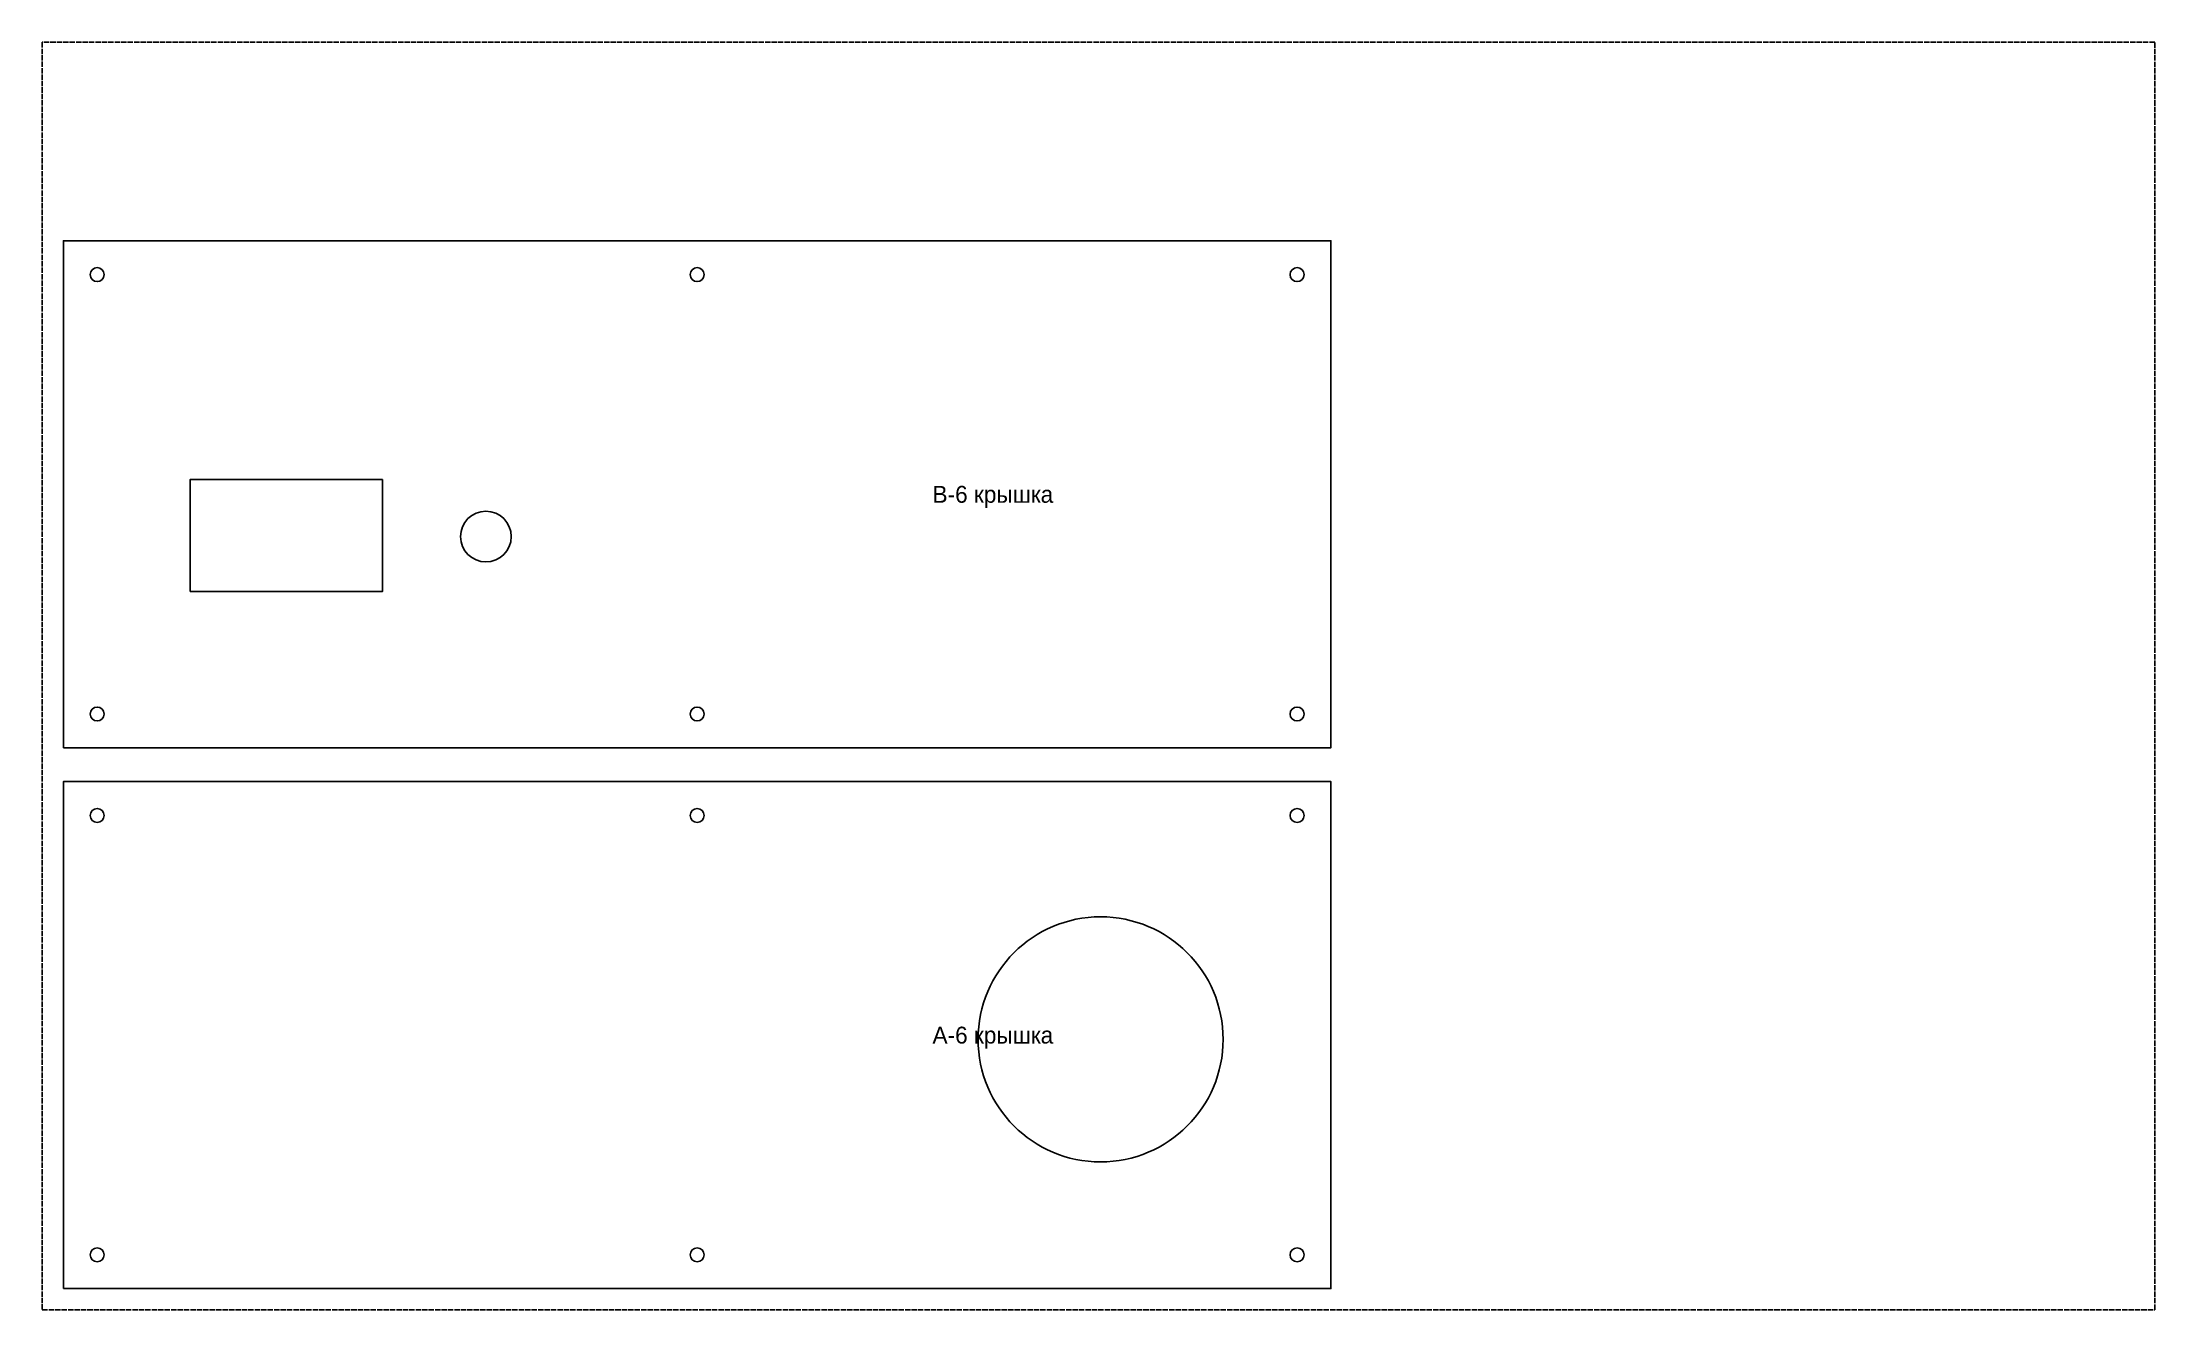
# Model space of a CAD drawing. Header units: millimetres. Extents: x 0 to 500, y 0 to 300.
import ezdxf
from ezdxf.enums import TextEntityAlignment as Align

# ---------------------------------------------------------------- set-up
doc = ezdxf.new("R2010")
doc.units = ezdxf.units.MM
doc.linetypes.add('DASHED', pattern=[1.524, 1.27, -0.254])
for name, color, linetype in [('CUT', 1, 'Continuous'), ('ENGRAVE', 5, 'Continuous'), ('FIELD_500x300', 8, 'DASHED')]:
    doc.layers.add(name, color=color, linetype=linetype)

msp = doc.modelspace()

# ---------------------------------------------------------------- linework, layer by layer
at = {"layer": 'CUT'}
for points in [[(5, 133), (305, 133), (305, 253), (5, 253)], [(35, 170), (80.5, 170), (80.5, 196.5), (35, 196.5)], [(5, 5), (305, 5), (305, 125), (5, 125)]]:
    msp.add_lwpolyline(points, close=True, dxfattribs=at)
for centre, radius in [((13, 245), 1.65), ((155, 245), 1.65), ((297, 245), 1.65), ((105, 183), 6), ((13, 141), 1.65), ((155, 141), 1.65), ((297, 141), 1.65), ((13, 117), 1.65), ((155, 117), 1.65), ((297, 117), 1.65), ((250.5, 64), 29), ((13, 13), 1.65), ((155, 13), 1.65), ((297, 13), 1.65)]:
    msp.add_circle(centre, radius, dxfattribs=at)
at = {"layer": 'FIELD_500x300'}
msp.add_lwpolyline([(0, 0), (500, 0), (500, 300), (0, 300)], close=True, dxfattribs=at)

# ---------------------------------------------------------------- texts
at = {"layer": 'ENGRAVE'}
for s, p in [('B-6 крышка', (225, 193)), ('A-6 крышка', (225, 65))]:
    msp.add_text(s, height=4, dxfattribs=at).set_placement(p, align=Align.MIDDLE_CENTER)

doc.saveas('drawing.dxf')
